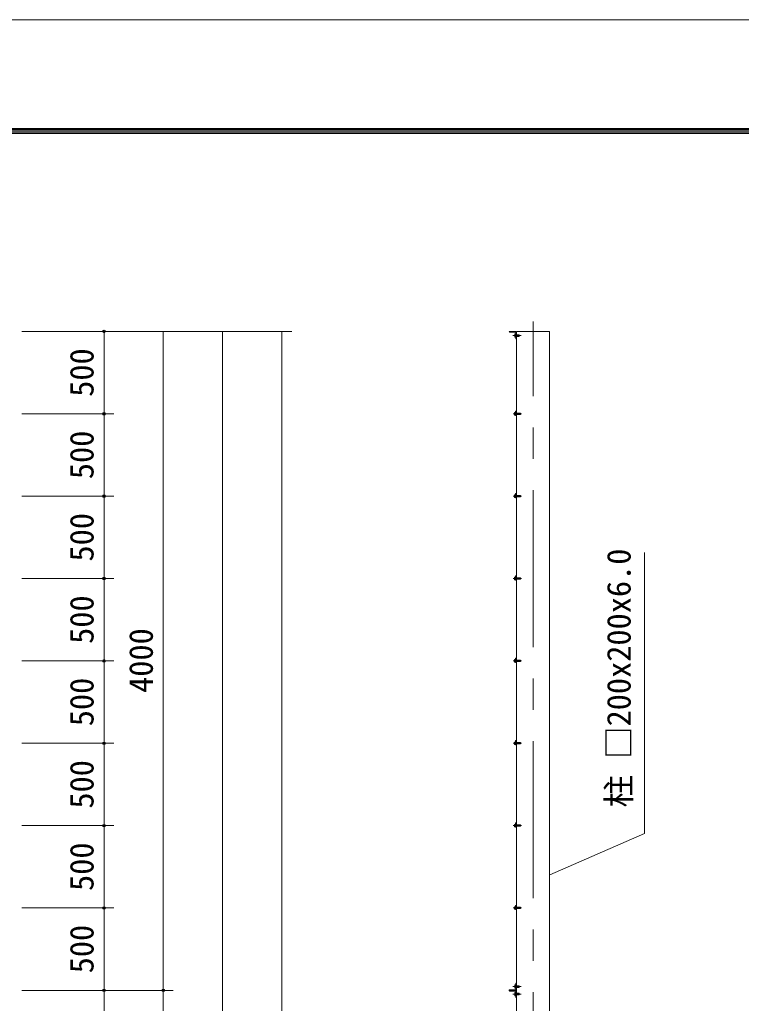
# Model space of a CAD drawing. Units: millimetres at full size. Extents: x -12600 to 12600, y -8910 to 8910.
# Drawn here: x -4350 to 33, y 2939 to 8910 of the extents above; entities that cross this region are included whole.
import ezdxf
from ezdxf.enums import TextEntityAlignment as Align

# ---------------------------------------------------------------- set-up
doc = ezdxf.new("R2010")
doc.units = ezdxf.units.MM
doc.header["$LTSCALE"] = 30
doc.header["$PDMODE"] = 32
doc.header["$PDSIZE"] = 15
doc.linetypes.add('USER1', pattern=[50.8, 31.75, -6.35, 6.35, -6.35])
for name, color, linetype, lineweight in [('0-0_D-STR-TXT', 7, 'Continuous', 13), ('0-1_D-STR-DIM', 7, 'Continuous', 13), ('0-2_D-BMK', 2, 'USER1', 13), ('0-3_D-STR3', 3, 'Continuous', 13), ('0-4_D-STR1', 1, 'Continuous', 18), ('0-C_D-TTL', 7, 'Continuous', 18)]:
    doc.layers.add(name, color=color, linetype=linetype, lineweight=lineweight)
doc.layers.add('0-7_Defpoints', color=253, linetype='Continuous')
doc.styles.add('ＭＳ ゴシック', font='')
doc.styles.get('ＭＳ ゴシック').set_extended_font_data('MS Gothic')

msp = doc.modelspace()

# ---------------------------------------------------------------- linework, layer by layer
at = {"layer": '0-0_D-STR-TXT'}
msp.add_lwpolyline([(-554.83, 5675.59), (-554.83, 3968.76), (-1129.41, 3718.74)], dxfattribs=at)
at = {"layer": '0-1_D-STR-DIM'}
for p, q in [((-4337.14, 7017.35), (-3417.14, 7017.35)), ((-4337.14, 7017.35), (-3057.14, 7017.35)), ((-4337.14, 7017.35), (-2697.14, 7017.35)), ((-4337.14, 7017.35), (-3777.14, 7017.35)), ((-3837.14, 6517.35), (-3837.14, 7017.35)), ((-3477.14, 7017.35), (-3477.14, 3017.35)), ((-3117.14, 7017.35), (-3117.14, -3042.65)), ((-2757.14, 7017.35), (-2757.14, -3982.65)), ((-4337.14, 6517.35), (-3777.14, 6517.35)), ((-4337.14, 6517.35), (-3777.14, 6517.35)), ((-3837.14, 6017.35), (-3837.14, 6517.35)), ((-4337.14, 6017.35), (-3777.14, 6017.35)), ((-4337.14, 6017.35), (-3777.14, 6017.35)), ((-3837.14, 5517.35), (-3837.14, 6017.35)), ((-4337.14, 5517.35), (-3777.14, 5517.35)), ((-4337.14, 5517.35), (-3777.14, 5517.35)), ((-3837.14, 5017.35), (-3837.14, 5517.35)), ((-4337.14, 5017.35), (-3777.14, 5017.35)), ((-4337.14, 5017.35), (-3777.14, 5017.35)), ((-3837.14, 4517.35), (-3837.14, 5017.35)), ((-4337.14, 4517.35), (-3777.14, 4517.35)), ((-4337.14, 4517.35), (-3777.14, 4517.35)), ((-3837.14, 4017.35), (-3837.14, 4517.35)), ((-4337.14, 4017.35), (-3777.14, 4017.35)), ((-4337.14, 4017.35), (-3777.14, 4017.35)), ((-3837.14, 3517.35), (-3837.14, 4017.35)), ((-4337.14, 3517.35), (-3777.14, 3517.35)), ((-4337.14, 3517.35), (-3777.14, 3517.35)), ((-3837.14, 3017.35), (-3837.14, 3517.35)), ((-4337.14, 3017.35), (-3777.14, 3017.35)), ((-4337.14, 3017.35), (-3417.14, 3017.35)), ((-4337.14, 3017.35), (-3777.14, 3017.35)), ((-4337.14, 3017.35), (-3417.14, 3017.35)), ((-3837.14, 2517.35), (-3837.14, 3017.35)), ((-3477.14, 3017.35), (-3477.14, -982.65))]:
    msp.add_line(p, q, dxfattribs=at)
at = {"layer": '0-2_D-BMK'}
for p, q in [((-1231.25, -4042.65), (-1231.25, 7077.35)), ((-1304.34, 6992.35), (-1354.34, 6992.35)), ((-1351.57, 6517.35), (-1301.57, 6517.35)), ((-1351.57, 6017.35), (-1301.57, 6017.35)), ((-1351.57, 5517.35), (-1301.57, 5517.35)), ((-1351.57, 5017.35), (-1301.57, 5017.35)), ((-1351.57, 4517.35), (-1301.57, 4517.35)), ((-1351.57, 4017.35), (-1301.57, 4017.35)), ((-1351.57, 3517.35), (-1301.57, 3517.35)), ((-1304.34, 3040.35), (-1354.34, 3040.35)), ((-1304.34, 2994.35), (-1354.34, 2994.35))]:
    msp.add_line(p, q, dxfattribs=at)
at = {"layer": '0-3_D-STR3'}
for p, q in [((-1342.25, 7000.6), (-1341.34, 7002.16)), ((-1342.25, 7000.6), (-1342.25, 6984.1)), ((-1341.34, 7002.16), (-1335.25, 7002.16)), ((-1341.34, 6997.25), (-1335.25, 6997.25)), ((-1341.34, 6987.44), (-1335.25, 6987.44)), ((-1335.25, 7002.16), (-1335.25, 6982.53)), ((-1331.25, 6997.35), (-1316.75, 6997.35)), ((-1331.25, 6996.45), (-1315.85, 6996.45)), ((-1331.25, 6988.25), (-1315.85, 6988.25)), ((-1331.25, 6987.35), (-1316.75, 6987.35)), ((-1316.75, 6997.35), (-1315.25, 6995.85)), ((-1315.25, 6995.85), (-1315.25, 6988.85)), ((-1342.25, 6984.1), (-1341.34, 6982.53)), ((-1341.34, 6982.53), (-1335.25, 6982.53)), ((-1344.55, 6523.65), (-1343.85, 6524.85)), ((-1344.55, 6523.65), (-1344.55, 6511.05)), ((-1344.55, 6511.05), (-1343.85, 6509.84)), ((-1339.25, 6524.85), (-1343.85, 6524.85)), ((-1339.25, 6521.1), (-1343.85, 6521.1)), ((-1339.25, 6513.59), (-1343.85, 6513.59)), ((-1339.25, 6509.84), (-1343.85, 6509.84)), ((-1339.25, 6530.35), (-1339.25, 6510.35)), ((-1339.25, 6524.85), (-1339.25, 6509.84)), ((-1336.25, 6533.35), (-1331.25, 6533.35)), ((-1336.25, 6529.85), (-1336.25, 6510.85)), ((-1336.25, 6521.35), (-1308.45, 6521.35)), ((-1336.25, 6520.6), (-1307.7, 6520.6)), ((-1336.25, 6514.1), (-1307.7, 6514.1)), ((-1336.25, 6513.35), (-1308.45, 6513.35)), ((-1335.75, 6530.35), (-1331.25, 6530.35)), ((-1335.75, 6510.35), (-1331.25, 6510.35)), ((-1331.25, 6533.35), (-1331.25, 6530.35)), ((-1331.25, 6510.35), (-1331.25, 6507.35)), ((-1308.45, 6521.35), (-1307.25, 6520.15)), ((-1308.45, 6521.35), (-1308.45, 6513.35)), ((-1308.45, 6513.35), (-1307.25, 6514.55)), ((-1307.25, 6520.15), (-1307.25, 6514.55)), ((-1336.25, 6507.35), (-1331.25, 6507.35)), ((-1336.25, 6033.35), (-1331.25, 6033.35)), ((-1331.25, 6033.35), (-1331.25, 6030.35)), ((-1344.55, 6023.65), (-1343.85, 6024.85)), ((-1344.55, 6023.65), (-1344.55, 6011.05)), ((-1344.55, 6011.05), (-1343.85, 6009.84)), ((-1339.25, 6024.85), (-1343.85, 6024.85)), ((-1339.25, 6021.1), (-1343.85, 6021.1)), ((-1339.25, 6013.59), (-1343.85, 6013.59)), ((-1339.25, 6009.84), (-1343.85, 6009.84)), ((-1339.25, 6030.35), (-1339.25, 6010.35)), ((-1339.25, 6024.85), (-1339.25, 6009.84)), ((-1336.25, 6029.85), (-1336.25, 6010.85)), ((-1336.25, 6021.35), (-1308.45, 6021.35)), ((-1336.25, 6020.6), (-1307.7, 6020.6)), ((-1336.25, 6014.1), (-1307.7, 6014.1)), ((-1336.25, 6013.35), (-1308.45, 6013.35)), ((-1336.25, 6007.35), (-1331.25, 6007.35)), ((-1335.75, 6030.35), (-1331.25, 6030.35)), ((-1335.75, 6010.35), (-1331.25, 6010.35)), ((-1331.25, 6010.35), (-1331.25, 6007.35)), ((-1308.45, 6021.35), (-1307.25, 6020.15)), ((-1308.45, 6021.35), (-1308.45, 6013.35)), ((-1308.45, 6013.35), (-1307.25, 6014.55)), ((-1307.25, 6020.15), (-1307.25, 6014.55)), ((-1344.55, 5523.65), (-1343.85, 5524.85)), ((-1344.55, 5523.65), (-1344.55, 5511.05)), ((-1344.55, 5511.05), (-1343.85, 5509.84)), ((-1339.25, 5524.85), (-1343.85, 5524.85)), ((-1339.25, 5521.1), (-1343.85, 5521.1)), ((-1339.25, 5513.59), (-1343.85, 5513.59)), ((-1339.25, 5509.84), (-1343.85, 5509.84)), ((-1339.25, 5530.35), (-1339.25, 5510.35)), ((-1339.25, 5524.85), (-1339.25, 5509.84)), ((-1336.25, 5533.35), (-1331.25, 5533.35)), ((-1336.25, 5529.85), (-1336.25, 5510.85)), ((-1336.25, 5521.35), (-1308.45, 5521.35)), ((-1336.25, 5520.6), (-1307.7, 5520.6)), ((-1336.25, 5514.1), (-1307.7, 5514.1)), ((-1336.25, 5513.35), (-1308.45, 5513.35)), ((-1336.25, 5507.35), (-1331.25, 5507.35)), ((-1335.75, 5530.35), (-1331.25, 5530.35)), ((-1335.75, 5510.35), (-1331.25, 5510.35)), ((-1331.25, 5533.35), (-1331.25, 5530.35)), ((-1331.25, 5510.35), (-1331.25, 5507.35)), ((-1308.45, 5521.35), (-1307.25, 5520.15)), ((-1308.45, 5521.35), (-1308.45, 5513.35)), ((-1308.45, 5513.35), (-1307.25, 5514.55)), ((-1307.25, 5520.15), (-1307.25, 5514.55)), ((-1344.55, 5023.65), (-1343.85, 5024.85)), ((-1344.55, 5023.65), (-1344.55, 5011.05)), ((-1339.25, 5024.85), (-1343.85, 5024.85)), ((-1339.25, 5021.1), (-1343.85, 5021.1)), ((-1339.25, 5030.35), (-1339.25, 5010.35)), ((-1339.25, 5024.85), (-1339.25, 5009.84)), ((-1336.25, 5033.35), (-1331.25, 5033.35)), ((-1336.25, 5029.85), (-1336.25, 5010.85)), ((-1336.25, 5021.35), (-1308.45, 5021.35)), ((-1336.25, 5020.6), (-1307.7, 5020.6)), ((-1335.75, 5030.35), (-1331.25, 5030.35)), ((-1331.25, 5033.35), (-1331.25, 5030.35)), ((-1308.45, 5021.35), (-1307.25, 5020.15)), ((-1308.45, 5021.35), (-1308.45, 5013.35)), ((-1307.25, 5020.15), (-1307.25, 5014.55)), ((-1344.55, 5011.05), (-1343.85, 5009.84)), ((-1339.25, 5013.59), (-1343.85, 5013.59)), ((-1339.25, 5009.84), (-1343.85, 5009.84)), ((-1336.25, 5014.1), (-1307.7, 5014.1)), ((-1336.25, 5013.35), (-1308.45, 5013.35)), ((-1336.25, 5007.35), (-1331.25, 5007.35)), ((-1335.75, 5010.35), (-1331.25, 5010.35)), ((-1331.25, 5010.35), (-1331.25, 5007.35)), ((-1308.45, 5013.35), (-1307.25, 5014.55)), ((-1344.55, 4523.65), (-1343.85, 4524.85)), ((-1344.55, 4523.65), (-1344.55, 4511.05)), ((-1344.55, 4511.05), (-1343.85, 4509.84)), ((-1339.25, 4524.85), (-1343.85, 4524.85)), ((-1339.25, 4521.1), (-1343.85, 4521.1)), ((-1339.25, 4513.59), (-1343.85, 4513.59)), ((-1339.25, 4509.84), (-1343.85, 4509.84)), ((-1339.25, 4530.35), (-1339.25, 4510.35)), ((-1339.25, 4524.85), (-1339.25, 4509.84)), ((-1336.25, 4533.35), (-1331.25, 4533.35)), ((-1336.25, 4529.85), (-1336.25, 4510.85)), ((-1336.25, 4521.35), (-1308.45, 4521.35)), ((-1336.25, 4520.6), (-1307.7, 4520.6)), ((-1336.25, 4514.1), (-1307.7, 4514.1)), ((-1336.25, 4513.35), (-1308.45, 4513.35)), ((-1336.25, 4507.35), (-1331.25, 4507.35)), ((-1335.75, 4530.35), (-1331.25, 4530.35)), ((-1335.75, 4510.35), (-1331.25, 4510.35)), ((-1331.25, 4533.35), (-1331.25, 4530.35)), ((-1331.25, 4510.35), (-1331.25, 4507.35)), ((-1308.45, 4521.35), (-1307.25, 4520.15)), ((-1308.45, 4521.35), (-1308.45, 4513.35)), ((-1308.45, 4513.35), (-1307.25, 4514.55)), ((-1307.25, 4520.15), (-1307.25, 4514.55)), ((-1344.55, 4023.65), (-1343.85, 4024.85)), ((-1344.55, 4023.65), (-1344.55, 4011.05)), ((-1344.55, 4011.05), (-1343.85, 4009.84)), ((-1339.25, 4024.85), (-1343.85, 4024.85)), ((-1339.25, 4021.1), (-1343.85, 4021.1)), ((-1339.25, 4013.59), (-1343.85, 4013.59)), ((-1339.25, 4009.84), (-1343.85, 4009.84)), ((-1339.25, 4030.35), (-1339.25, 4010.35)), ((-1339.25, 4024.85), (-1339.25, 4009.84)), ((-1336.25, 4033.35), (-1331.25, 4033.35)), ((-1336.25, 4029.85), (-1336.25, 4010.85)), ((-1336.25, 4021.35), (-1308.45, 4021.35)), ((-1336.25, 4020.6), (-1307.7, 4020.6)), ((-1336.25, 4014.1), (-1307.7, 4014.1)), ((-1336.25, 4013.35), (-1308.45, 4013.35)), ((-1336.25, 4007.35), (-1331.25, 4007.35)), ((-1335.75, 4030.35), (-1331.25, 4030.35)), ((-1335.75, 4010.35), (-1331.25, 4010.35)), ((-1331.25, 4033.35), (-1331.25, 4030.35)), ((-1331.25, 4010.35), (-1331.25, 4007.35)), ((-1308.45, 4021.35), (-1307.25, 4020.15)), ((-1308.45, 4021.35), (-1308.45, 4013.35)), ((-1308.45, 4013.35), (-1307.25, 4014.55)), ((-1307.25, 4020.15), (-1307.25, 4014.55)), ((-1344.55, 3523.65), (-1343.85, 3524.85)), ((-1344.55, 3523.65), (-1344.55, 3511.05)), ((-1339.25, 3524.85), (-1343.85, 3524.85)), ((-1339.25, 3530.35), (-1339.25, 3510.35)), ((-1339.25, 3524.85), (-1339.25, 3509.84)), ((-1336.25, 3533.35), (-1331.25, 3533.35)), ((-1336.25, 3529.85), (-1336.25, 3510.85)), ((-1335.75, 3530.35), (-1331.25, 3530.35)), ((-1331.25, 3533.35), (-1331.25, 3530.35)), ((-1344.55, 3511.05), (-1343.85, 3509.84)), ((-1339.25, 3521.1), (-1343.85, 3521.1)), ((-1339.25, 3513.59), (-1343.85, 3513.59)), ((-1339.25, 3509.84), (-1343.85, 3509.84)), ((-1336.25, 3521.35), (-1308.45, 3521.35)), ((-1336.25, 3520.6), (-1307.7, 3520.6)), ((-1336.25, 3514.1), (-1307.7, 3514.1)), ((-1336.25, 3513.35), (-1308.45, 3513.35)), ((-1336.25, 3507.35), (-1331.25, 3507.35)), ((-1335.75, 3510.35), (-1331.25, 3510.35)), ((-1331.25, 3510.35), (-1331.25, 3507.35)), ((-1308.45, 3521.35), (-1307.25, 3520.15)), ((-1308.45, 3521.35), (-1308.45, 3513.35)), ((-1308.45, 3513.35), (-1307.25, 3514.55)), ((-1307.25, 3520.15), (-1307.25, 3514.55)), ((-1342.25, 3048.6), (-1341.34, 3050.16)), ((-1342.25, 3048.6), (-1342.25, 3032.1)), ((-1341.34, 3050.16), (-1335.25, 3050.16)), ((-1335.25, 3050.16), (-1335.25, 3030.53)), ((-1342.25, 3032.1), (-1341.34, 3030.53)), ((-1342.25, 3002.6), (-1341.34, 3004.16)), ((-1342.25, 3002.6), (-1342.25, 2986.1)), ((-1342.25, 2986.1), (-1341.34, 2984.53)), ((-1341.34, 3045.25), (-1335.25, 3045.25)), ((-1341.34, 3035.44), (-1335.25, 3035.44)), ((-1341.34, 3030.53), (-1335.25, 3030.53)), ((-1341.34, 3004.16), (-1335.25, 3004.16)), ((-1341.34, 2999.25), (-1335.25, 2999.25)), ((-1341.34, 2989.44), (-1335.25, 2989.44)), ((-1335.25, 3004.16), (-1335.25, 2984.53)), ((-1331.25, 3045.35), (-1316.75, 3045.35)), ((-1331.25, 3044.45), (-1315.85, 3044.45)), ((-1331.25, 3036.25), (-1315.85, 3036.25)), ((-1331.25, 3035.35), (-1316.75, 3035.35)), ((-1331.25, 2999.35), (-1316.75, 2999.35)), ((-1331.25, 2998.45), (-1315.85, 2998.45)), ((-1331.25, 2990.25), (-1315.85, 2990.25)), ((-1331.25, 2989.35), (-1316.75, 2989.35)), ((-1316.75, 3045.35), (-1315.25, 3043.85)), ((-1316.75, 2999.35), (-1315.25, 2997.85)), ((-1315.25, 3043.85), (-1315.25, 3036.85)), ((-1315.25, 2997.85), (-1315.25, 2990.85)), ((-1341.34, 2984.53), (-1335.25, 2984.53))]:
    msp.add_line(p, q, dxfattribs=at)
for points in [[(-1316.75, 6997.35), (-1316.75, 6987.35), (-1315.25, 6988.85)], [(-1316.75, 3045.35), (-1316.75, 3035.35), (-1315.25, 3036.85)], [(-1316.75, 2999.35), (-1316.75, 2989.35), (-1315.25, 2990.85)]]:
    msp.add_lwpolyline(points, dxfattribs=at)
for centre, radius, start, end in [((-1337.76, 6999.71), 4.34, 145.61575, 214.38425), ((-1337.76, 6984.99), 4.34, 145.61575, 214.38425), ((-1325.86, 6992.35), 16.24, 162.41205, 197.58795), ((-1341.11, 6522.98), 3.32, 145.61585, 214.38415), ((-1332.01, 6517.35), 12.42, 162.4121, 197.5879), ((-1341.11, 6511.72), 3.32, 145.61585, 214.38415), ((-1336.25, 6530.35), 3, 90, 180), ((-1336.25, 6510.35), 3, 180, 270), ((-1335.75, 6529.85), 0.5, 90, 180), ((-1335.75, 6510.85), 0.5, 180, 270), ((-1336.25, 6030.35), 3, 90, 180), ((-1341.11, 6022.98), 3.32, 145.61585, 214.38415), ((-1332.01, 6017.35), 12.42, 162.4121, 197.5879), ((-1341.11, 6011.72), 3.32, 145.61585, 214.38415), ((-1336.25, 6010.35), 3, 180, 270), ((-1335.75, 6029.85), 0.5, 90, 180), ((-1335.75, 6010.85), 0.5, 180, 270), ((-1341.11, 5522.98), 3.32, 145.61585, 214.38415), ((-1332.01, 5517.35), 12.42, 162.4121, 197.5879), ((-1341.11, 5511.72), 3.32, 145.61585, 214.38415), ((-1336.25, 5530.35), 3, 90, 180), ((-1336.25, 5510.35), 3, 180, 270), ((-1335.75, 5529.85), 0.5, 90, 180), ((-1335.75, 5510.85), 0.5, 180, 270), ((-1341.11, 5022.98), 3.32, 145.61585, 214.38415), ((-1332.01, 5017.35), 12.42, 162.4121, 197.5879), ((-1336.25, 5030.35), 3, 90, 180), ((-1335.75, 5029.85), 0.5, 90, 180), ((-1341.11, 5011.72), 3.32, 145.61585, 214.38415), ((-1336.25, 5010.35), 3, 180, 270), ((-1335.75, 5010.85), 0.5, 180, 270), ((-1341.11, 4522.98), 3.32, 145.61585, 214.38415), ((-1332.01, 4517.35), 12.42, 162.4121, 197.5879), ((-1341.11, 4511.72), 3.32, 145.61585, 214.38415), ((-1336.25, 4530.35), 3, 90, 180), ((-1336.25, 4510.35), 3, 180, 270), ((-1335.75, 4529.85), 0.5, 90, 180), ((-1335.75, 4510.85), 0.5, 180, 270), ((-1341.11, 4022.98), 3.32, 145.61585, 214.38415), ((-1332.01, 4017.35), 12.42, 162.4121, 197.5879), ((-1341.11, 4011.72), 3.32, 145.61585, 214.38415), ((-1336.25, 4030.35), 3, 90, 180), ((-1336.25, 4010.35), 3, 180, 270), ((-1335.75, 4029.85), 0.5, 90, 180), ((-1335.75, 4010.85), 0.5, 180, 270), ((-1341.11, 3522.98), 3.32, 145.61585, 214.38415), ((-1336.25, 3530.35), 3, 90, 180), ((-1335.75, 3529.85), 0.5, 90, 180), ((-1332.01, 3517.35), 12.42, 162.4121, 197.5879), ((-1341.11, 3511.72), 3.32, 145.61585, 214.38415), ((-1336.25, 3510.35), 3, 180, 270), ((-1335.75, 3510.85), 0.5, 180, 270), ((-1337.76, 3047.71), 4.34, 145.61575, 214.38425), ((-1337.76, 3032.99), 4.34, 145.61575, 214.38425), ((-1337.76, 3001.71), 4.34, 145.61575, 214.38425), ((-1337.76, 2986.99), 4.34, 145.61575, 214.38425), ((-1325.86, 3040.35), 16.24, 162.41205, 197.58795), ((-1325.86, 2994.35), 16.24, 162.41205, 197.58795)]:
    msp.add_arc(centre, radius, start, end, dxfattribs=at)
at = {"layer": '0-4_D-STR1'}
for p, q in [((-1376.25, 7017.35), (-1376.25, 7016.35)), ((-1376.25, 7017.35), (-1336.25, 7017.35)), ((-1373.25, 7013.35), (-1339.75, 7013.35)), ((-1335.25, 7008.85), (-1335.25, 6975.35)), ((-1331.25, 7017.35), (-1331.25, -3982.65)), ((-1131.25, 7017.35), (-1331.25, 7017.35)), ((-1331.25, 7012.35), (-1331.25, 6972.35)), ((-1332.25, 6972.35), (-1331.25, 6972.35)), ((-1335.25, 3025.85), (-1335.25, 3059.35)), ((-1332.25, 3062.35), (-1331.25, 3062.35)), ((-1331.25, 3022.35), (-1331.25, 3062.35)), ((-1376.25, 3017.35), (-1376.25, 3018.35)), ((-1376.25, 3017.35), (-1336.25, 3017.35)), ((-1376.25, 3017.35), (-1376.25, 3016.35)), ((-1376.25, 3017.35), (-1336.25, 3017.35)), ((-1373.25, 3021.35), (-1339.75, 3021.35)), ((-1373.25, 3013.35), (-1339.75, 3013.35)), ((-1335.25, 3008.85), (-1335.25, 2975.35)), ((-1331.25, 3012.35), (-1331.25, 2972.35)), ((-1332.25, 2972.35), (-1331.25, 2972.35))]:
    msp.add_line(p, q, dxfattribs=at)
msp.add_lwpolyline([(-1331.25, -3982.65), (-1131.25, -3982.65), (-1131.25, 7017.35)], dxfattribs=at)
for centre, radius, start, end in [((-1373.25, 7016.35), 3, 180, 270), ((-1339.75, 7008.85), 4.5, 0, 90), ((-1336.25, 7012.35), 5, 0, 90), ((-1332.25, 6975.35), 3, 180, 270), ((-1332.25, 3059.35), 3, 90, 180), ((-1373.25, 3018.35), 3, 90, 180), ((-1373.25, 3016.35), 3, 180, 270), ((-1339.75, 3025.85), 4.5, 270, 0), ((-1339.75, 3008.85), 4.5, 0, 90), ((-1336.25, 3022.35), 5, 270, 0), ((-1336.25, 3012.35), 5, 0, 90), ((-1332.25, 2975.35), 3, 180, 270)]:
    msp.add_arc(centre, radius, start, end, dxfattribs=at)
at = {"layer": '0-7_Defpoints'}
for p in [(-3837.14, 7017.35), (-3837.14, 6517.35), (-3837.14, 6017.35), (-3837.14, 5517.35), (-3837.14, 5017.35), (-3837.14, 4517.35), (-3837.14, 4017.35), (-3837.14, 3517.35), (-3837.14, 3017.35), (-3477.14, 3017.35)]:
    msp.add_point(p, dxfattribs=at)
at = {"layer": '0-C_D-TTL', "color": 2}
msp.add_lwpolyline([(-12600, 8910), (12600, 8910), (12600, -8910), (-12600, -8910)], close=True, dxfattribs=at)
at = {"layer": '0-C_D-TTL'}
for points in [[(-11790, 8250), (11790, 8250), (11790, -8250), (-11790, -8250)], [(-11782.5, 8242.5), (11782.5, 8242.5), (11782.5, -8242.5), (-11782.5, -8242.5)], [(-11775, 8235), (11775, 8235), (11775, -8235), (-11775, -8235)], [(-11767.5, 8227.5), (11767.5, 8227.5), (11767.5, -8227.5), (-11767.5, -8227.5)], [(-11760, 8220), (11760, 8220), (11760, -8220), (-11760, -8220)]]:
    msp.add_lwpolyline(points, close=True, dxfattribs=at)

# ---------------------------------------------------------------- texts
at = {"layer": '0-0_D-STR-TXT', "style": 'ＭＳ ゴシック'}
msp.add_text('柱 □200x200x6.0', height=144.3, rotation=90, dxfattribs=at).set_placement((-595.63, 4127.62), align=Align.BOTTOM_LEFT)
at = {"layer": '0-1_D-STR-DIM', "style": 'ＭＳ ゴシック'}
for s, p in [('500', (-3857.39, 6620.68)), ('500', (-3857.39, 6120.68)), ('500', (-3857.39, 5620.68)), ('500', (-3857.39, 5120.68)), ('4000', (-3497.39, 4823.07)), ('500', (-3857.39, 4620.68)), ('500', (-3857.39, 4120.68)), ('500', (-3857.39, 3620.68)), ('500', (-3857.39, 3120.68))]:
    msp.add_text(s, height=144.3, rotation=90, dxfattribs=at).set_placement(p, align=Align.BOTTOM_LEFT)

doc.saveas('drawing.dxf')
